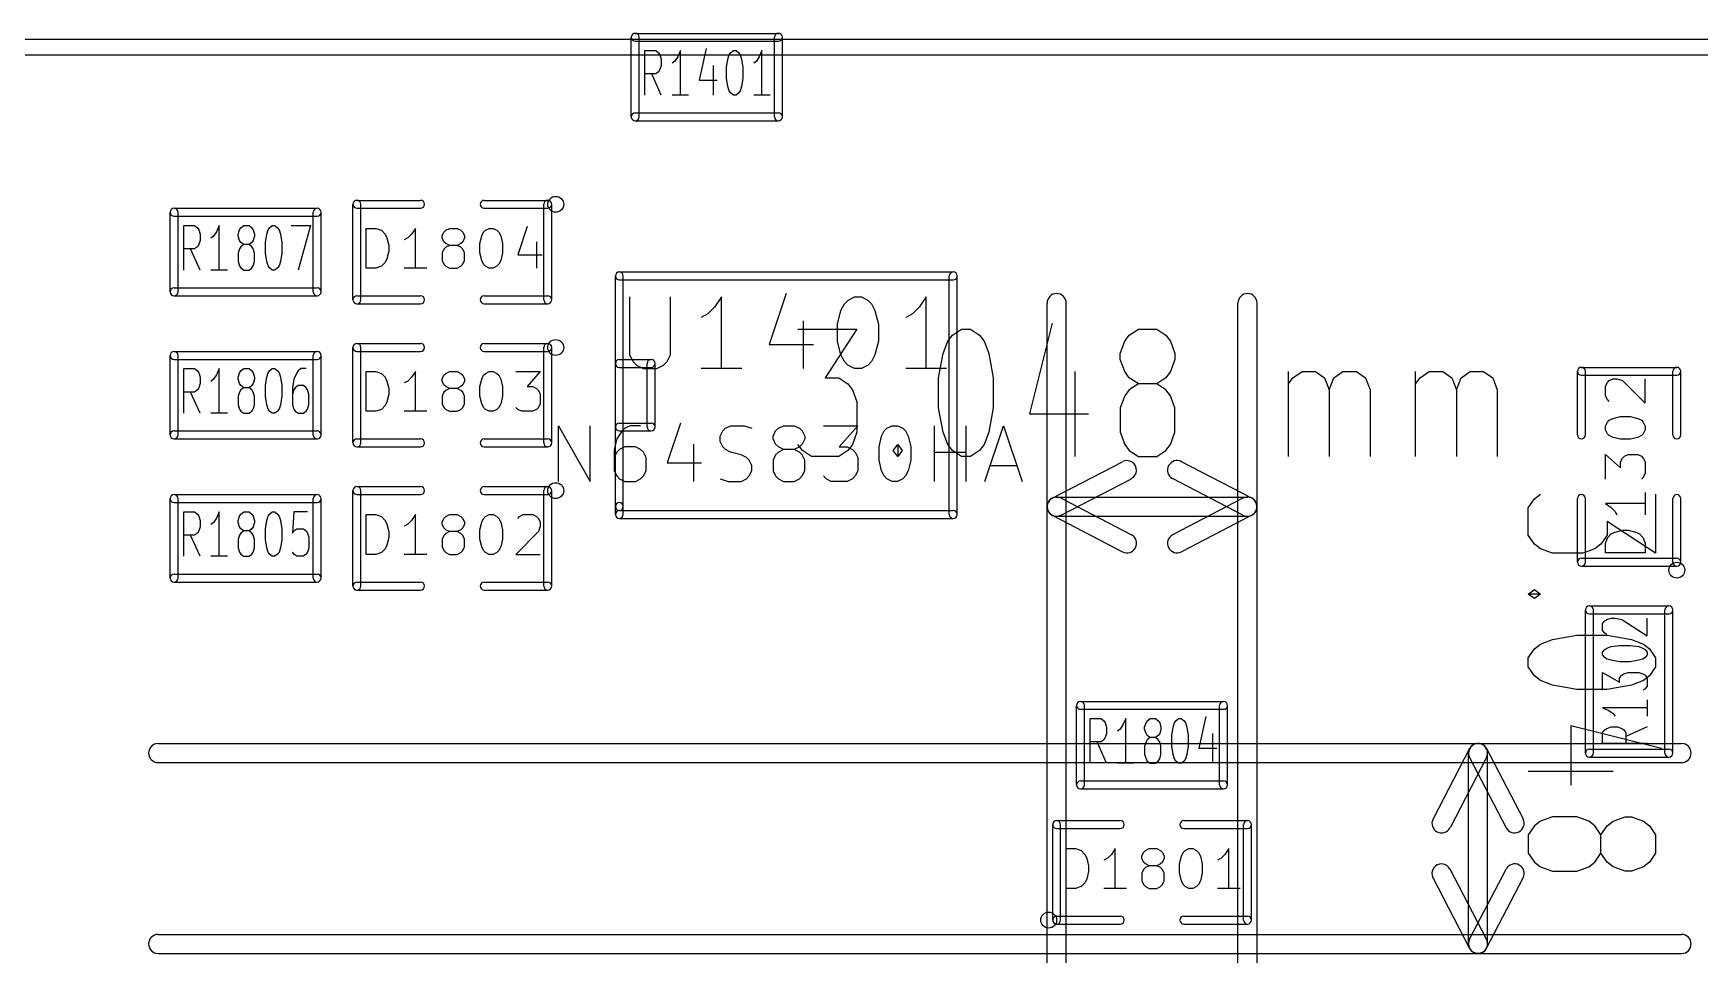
# Model space of a CAD drawing. Extents: x -29274 to 69862, y 23709 to 162744.
# Drawn here: x 41865 to 52344, y 43952 to 49745 of the extents above; entities that cross this region are included whole.
import ezdxf

# ---------------------------------------------------------------- set-up
doc = ezdxf.new("R2010")
doc.units = 0
doc.layers.add('BLACK', color=1, linetype='CONTINUOUS')

msp = doc.modelspace()

# ---------------------------------------------------------------- linework, layer by layer
at = {"layer": 'BLACK'}
for p, q in [((26815, 49709), (59885, 49709)), ((45625, 49220), (45625, 49720)), ((45650, 49745), (46550, 49745)), ((45650, 49695), (46550, 49695)), ((45675, 49220), (45675, 49720)), ((46525, 49220), (46525, 49720)), ((46575, 49220), (46575, 49720)), ((26815, 49609), (59885, 49609)), ((45711, 49357), (45711, 49637)), ((45711, 49637), (45779, 49637)), ((45779, 49637), (45797, 49623)), ((45797, 49623), (45805, 49610)), ((45805, 49610), (45814, 49583)), ((45814, 49583), (45814, 49543)), ((45899, 49570), (45882, 49557)), ((45917, 49597), (45899, 49570)), ((45934, 49637), (45917, 49597)), ((45934, 49357), (45934, 49637)), ((46096, 49650), (46053, 49450)), ((46224, 49530), (46233, 49583)), ((46233, 49583), (46241, 49610)), ((46241, 49610), (46250, 49623)), ((46250, 49623), (46267, 49637)), ((46267, 49637), (46284, 49637)), ((46284, 49637), (46301, 49623)), ((46301, 49623), (46310, 49610)), ((46310, 49610), (46319, 49583)), ((46319, 49583), (46327, 49530)), ((46412, 49570), (46395, 49557)), ((46430, 49597), (46412, 49570)), ((46447, 49637), (46430, 49597)), ((46447, 49357), (46447, 49637)), ((45779, 49490), (45711, 49490)), ((45814, 49357), (45754, 49490)), ((45797, 49503), (45779, 49490)), ((45805, 49517), (45797, 49503)), ((45814, 49543), (45805, 49517)), ((46139, 49543), (46139, 49357)), ((46224, 49463), (46224, 49530)), ((46233, 49410), (46224, 49463)), ((46327, 49463), (46319, 49410)), ((46327, 49530), (46327, 49463)), ((45985, 49357), (45882, 49357)), ((46053, 49450), (46165, 49450)), ((46241, 49383), (46233, 49410)), ((46250, 49370), (46241, 49383)), ((46267, 49357), (46250, 49370)), ((46284, 49357), (46267, 49357)), ((46301, 49370), (46284, 49357)), ((46310, 49383), (46301, 49370)), ((46319, 49410), (46310, 49383)), ((46498, 49357), (46395, 49357)), ((45650, 49245), (46550, 49245)), ((45650, 49195), (46550, 49195)), ((42750, 48645), (43650, 48645)), ((43875, 48070), (43875, 48670)), ((43900, 48695), (44300, 48695)), ((43900, 48645), (44300, 48645)), ((43925, 48070), (43925, 48670)), ((44700, 48695), (45100, 48695)), ((44700, 48645), (45100, 48645)), ((45075, 48070), (45075, 48670)), ((45125, 48070), (45125, 48670)), ((42725, 48120), (42725, 48620)), ((42750, 48595), (43650, 48595)), ((42775, 48120), (42775, 48620)), ((42811, 48257), (42811, 48537)), ((42811, 48537), (42879, 48537)), ((42879, 48537), (42897, 48523)), ((42897, 48523), (42905, 48510)), ((43034, 48537), (43017, 48497)), ((43034, 48257), (43034, 48537)), ((43162, 48510), (43170, 48523)), ((43170, 48523), (43188, 48537)), ((43188, 48537), (43222, 48537)), ((43222, 48537), (43239, 48523)), ((43239, 48523), (43248, 48510)), ((43341, 48510), (43350, 48523)), ((43350, 48523), (43367, 48537)), ((43367, 48537), (43384, 48537)), ((43384, 48537), (43401, 48523)), ((43401, 48523), (43410, 48510)), ((43487, 48537), (43607, 48537)), ((43607, 48537), (43530, 48257)), ((43625, 48120), (43625, 48620)), ((43675, 48120), (43675, 48620)), ((43959, 48269), (43959, 48519)), ((43959, 48519), (44018, 48519)), ((44018, 48519), (44054, 48507)), ((44268, 48519), (44244, 48483)), ((44268, 48269), (44268, 48519)), ((44458, 48507), (44482, 48519)), ((44482, 48519), (44530, 48519)), ((44530, 48519), (44554, 48507)), ((44708, 48507), (44732, 48519)), ((44732, 48519), (44756, 48519)), ((44756, 48519), (44780, 48507)), ((44970, 48531), (44911, 48352)), ((42905, 48417), (42897, 48403)), ((42905, 48510), (42914, 48483)), ((42914, 48443), (42905, 48417)), ((42914, 48483), (42914, 48443)), ((42999, 48470), (42982, 48457)), ((43017, 48497), (42999, 48470)), ((43153, 48483), (43162, 48510)), ((43153, 48470), (43153, 48483)), ((43162, 48443), (43153, 48470)), ((43170, 48430), (43162, 48443)), ((43188, 48417), (43170, 48430)), ((43188, 48417), (43170, 48403)), ((43222, 48417), (43188, 48417)), ((43239, 48430), (43222, 48417)), ((43239, 48403), (43222, 48417)), ((43248, 48443), (43239, 48430)), ((43248, 48510), (43256, 48483)), ((43256, 48470), (43248, 48443)), ((43256, 48483), (43256, 48470)), ((43324, 48430), (43333, 48483)), ((43324, 48363), (43324, 48430)), ((43333, 48483), (43341, 48510)), ((43410, 48510), (43419, 48483)), ((43419, 48483), (43427, 48430)), ((43427, 48430), (43427, 48363)), ((44054, 48507), (44078, 48483)), ((44078, 48483), (44089, 48459)), ((44089, 48459), (44101, 48412)), ((44101, 48412), (44101, 48376)), ((44220, 48459), (44197, 48447)), ((44244, 48483), (44220, 48459)), ((44435, 48471), (44447, 48495)), ((44435, 48459), (44435, 48471)), ((44447, 48435), (44435, 48459)), ((44447, 48495), (44458, 48507)), ((44458, 48424), (44447, 48435)), ((44482, 48412), (44458, 48424)), ((44482, 48412), (44458, 48400)), ((44530, 48412), (44482, 48412)), ((44554, 48424), (44530, 48412)), ((44554, 48400), (44530, 48412)), ((44554, 48507), (44566, 48495)), ((44566, 48435), (44554, 48424)), ((44566, 48495), (44577, 48471)), ((44577, 48459), (44566, 48435)), ((44577, 48471), (44577, 48459)), ((44673, 48424), (44685, 48471)), ((44673, 48364), (44673, 48424)), ((44685, 48471), (44696, 48495)), ((44696, 48495), (44708, 48507)), ((44780, 48507), (44792, 48495)), ((44792, 48495), (44804, 48471)), ((44804, 48471), (44815, 48424)), ((44815, 48424), (44815, 48364)), ((45030, 48435), (45030, 48269)), ((42879, 48390), (42811, 48390)), ((42914, 48257), (42854, 48390)), ((42897, 48403), (42879, 48390)), ((43162, 48390), (43153, 48363)), ((43153, 48363), (43153, 48310)), ((43153, 48310), (43162, 48283)), ((43170, 48403), (43162, 48390)), ((43248, 48390), (43239, 48403)), ((43256, 48363), (43248, 48390)), ((43248, 48283), (43256, 48310)), ((43256, 48310), (43256, 48363)), ((43333, 48310), (43324, 48363)), ((43341, 48283), (43333, 48310)), ((43419, 48310), (43410, 48283)), ((43427, 48363), (43419, 48310)), ((44089, 48328), (44078, 48305)), ((44101, 48376), (44089, 48328)), ((44447, 48388), (44435, 48364)), ((44435, 48364), (44435, 48316)), ((44435, 48316), (44447, 48293)), ((44458, 48400), (44447, 48388)), ((44566, 48388), (44554, 48400)), ((44577, 48364), (44566, 48388)), ((44566, 48293), (44577, 48316)), ((44577, 48316), (44577, 48364)), ((44685, 48316), (44673, 48364)), ((44696, 48293), (44685, 48316)), ((44804, 48316), (44792, 48293)), ((44815, 48364), (44804, 48316)), ((44911, 48352), (45065, 48352)), ((43085, 48257), (42982, 48257)), ((43162, 48283), (43170, 48270)), ((43170, 48270), (43188, 48257)), ((43188, 48257), (43222, 48257)), ((43222, 48257), (43239, 48270)), ((43239, 48270), (43248, 48283)), ((43350, 48270), (43341, 48283)), ((43367, 48257), (43350, 48270)), ((43384, 48257), (43367, 48257)), ((43401, 48270), (43384, 48257)), ((43410, 48283), (43401, 48270)), ((44018, 48269), (43959, 48269)), ((44054, 48281), (44018, 48269)), ((44078, 48305), (44054, 48281)), ((44339, 48269), (44197, 48269)), ((44447, 48293), (44458, 48281)), ((44458, 48281), (44482, 48269)), ((44482, 48269), (44530, 48269)), ((44530, 48269), (44554, 48281)), ((44554, 48281), (44566, 48293)), ((44708, 48281), (44696, 48293)), ((44732, 48269), (44708, 48281)), ((44756, 48269), (44732, 48269)), ((44780, 48281), (44756, 48269)), ((44792, 48293), (44780, 48281)), ((45525, 46770), (45525, 48220)), ((45550, 48245), (47650, 48245)), ((45575, 46770), (45575, 48220)), ((47625, 46720), (47625, 48220)), ((47675, 46720), (47675, 48220)), ((42750, 48145), (43650, 48145)), ((45550, 48195), (47650, 48195)), ((46600, 48109), (46493, 47788)), ((42750, 48095), (43650, 48095)), ((43900, 48095), (44300, 48095)), ((43900, 48045), (44300, 48045)), ((44700, 48095), (45100, 48095)), ((44700, 48045), (45100, 48045)), ((45614, 48088), (45614, 47724)), ((45871, 47724), (45871, 48088)), ((46149, 48024), (46107, 47981)), ((46192, 48088), (46149, 48024)), ((46192, 47638), (46192, 48088)), ((46922, 47916), (46943, 48002)), ((46943, 48002), (46965, 48045)), ((46965, 48045), (46986, 48066)), ((46986, 48066), (47029, 48088)), ((47029, 48088), (47072, 48088)), ((47072, 48088), (47115, 48066)), ((47115, 48066), (47136, 48045)), ((47136, 48045), (47157, 48002)), ((47157, 48002), (47179, 47916)), ((47436, 48024), (47394, 47981)), ((47479, 48088), (47436, 48024)), ((47479, 47638), (47479, 48088)), ((48240, 38421), (48240, 48049)), ((48360, 38421), (48360, 48049)), ((49440, 38421), (49440, 48049)), ((49560, 38421), (49560, 48049)), ((46107, 47981), (46064, 47959)), ((46707, 47938), (46707, 47638)), ((46922, 47809), (46922, 47916)), ((47179, 47916), (47179, 47809)), ((47394, 47981), (47351, 47959)), ((48272, 47923), (48129, 47352)), ((43900, 47795), (44300, 47795)), ((44700, 47795), (45100, 47795)), ((46493, 47788), (46771, 47788)), ((46673, 47885), (47044, 47885)), ((47044, 47885), (46844, 47580)), ((46943, 47724), (46922, 47809)), ((47179, 47809), (47157, 47724)), ((47587, 47733), (47615, 47809)), ((47615, 47809), (47644, 47847)), ((47644, 47847), (47701, 47885)), ((47701, 47885), (47758, 47885)), ((47758, 47885), (47815, 47847)), ((47815, 47847), (47844, 47809)), ((47844, 47809), (47873, 47733)), ((48700, 47733), (48729, 47809)), ((48729, 47809), (48757, 47847)), ((48757, 47847), (48815, 47885)), ((48815, 47885), (48929, 47885)), ((48929, 47885), (48986, 47847)), ((48986, 47847), (49015, 47809)), ((49015, 47809), (49043, 47733)), ((42725, 47220), (42725, 47720)), ((42750, 47745), (43650, 47745)), ((42750, 47695), (43650, 47695)), ((42775, 47220), (42775, 47720)), ((43625, 47220), (43625, 47720)), ((43675, 47220), (43675, 47720)), ((43875, 47170), (43875, 47770)), ((43900, 47745), (44300, 47745)), ((43925, 47170), (43925, 47770)), ((44700, 47745), (45100, 47745)), ((45075, 47170), (45075, 47770)), ((45125, 47170), (45125, 47770)), ((45550, 47695), (45750, 47695)), ((45614, 47724), (45636, 47681)), ((45636, 47681), (45657, 47659)), ((45828, 47659), (45850, 47681)), ((45850, 47681), (45871, 47724)), ((46965, 47681), (46943, 47724)), ((46986, 47659), (46965, 47681)), ((47136, 47681), (47115, 47659)), ((47157, 47724), (47136, 47681)), ((47558, 47580), (47587, 47733)), ((47873, 47733), (47901, 47580)), ((48700, 47695), (48700, 47733)), ((48729, 47619), (48700, 47695)), ((49043, 47695), (49015, 47619)), ((49043, 47733), (49043, 47695)), ((42811, 47357), (42811, 47637)), ((42811, 47637), (42879, 47637)), ((42879, 47637), (42897, 47623)), ((42897, 47623), (42905, 47610)), ((42905, 47610), (42914, 47583)), ((42914, 47583), (42914, 47543)), ((43017, 47597), (42999, 47570)), ((43034, 47637), (43017, 47597)), ((43034, 47357), (43034, 47637)), ((43153, 47583), (43162, 47610)), ((43153, 47570), (43153, 47583)), ((43162, 47610), (43170, 47623)), ((43170, 47623), (43188, 47637)), ((43188, 47637), (43222, 47637)), ((43222, 47637), (43239, 47623)), ((43239, 47623), (43248, 47610)), ((43248, 47610), (43256, 47583)), ((43256, 47583), (43256, 47570)), ((43324, 47530), (43333, 47583)), ((43333, 47583), (43341, 47610)), ((43341, 47610), (43350, 47623)), ((43350, 47623), (43367, 47637)), ((43367, 47637), (43384, 47637)), ((43384, 47637), (43401, 47623)), ((43401, 47623), (43410, 47610)), ((43410, 47610), (43419, 47583)), ((43419, 47583), (43427, 47530)), ((43521, 47610), (43504, 47570)), ((43530, 47623), (43521, 47610)), ((43547, 47637), (43530, 47623)), ((43581, 47637), (43547, 47637)), ((43959, 47369), (43959, 47619)), ((43959, 47619), (44018, 47619)), ((44018, 47619), (44054, 47607)), ((44054, 47607), (44078, 47583)), ((44078, 47583), (44089, 47559)), ((44244, 47583), (44220, 47559)), ((44268, 47619), (44244, 47583)), ((44268, 47369), (44268, 47619)), ((44435, 47571), (44447, 47595)), ((44447, 47595), (44458, 47607)), ((44458, 47607), (44482, 47619)), ((44482, 47619), (44530, 47619)), ((44530, 47619), (44554, 47607)), ((44554, 47607), (44566, 47595)), ((44566, 47595), (44577, 47571)), ((44685, 47571), (44696, 47595)), ((44696, 47595), (44708, 47607)), ((44708, 47607), (44732, 47619)), ((44732, 47619), (44756, 47619)), ((44756, 47619), (44780, 47607)), ((44780, 47607), (44792, 47595)), ((44792, 47595), (44804, 47571)), ((44899, 47619), (45053, 47619)), ((45053, 47619), (44970, 47524)), ((45550, 47645), (45750, 47645)), ((45657, 47659), (45700, 47638)), ((45700, 47638), (45786, 47638)), ((45725, 47270), (45725, 47670)), ((45775, 47270), (45775, 47670)), ((45786, 47638), (45828, 47659)), ((46321, 47638), (46064, 47638)), ((46844, 47580), (46930, 47580)), ((46930, 47580), (46987, 47542)), ((47029, 47638), (46986, 47659)), ((47072, 47638), (47029, 47638)), ((47115, 47659), (47072, 47638)), ((47608, 47638), (47351, 47638)), ((47558, 47390), (47558, 47580)), ((47901, 47580), (47901, 47390)), ((48415, 47619), (48415, 47085)), ((48757, 47580), (48729, 47619)), ((48815, 47542), (48757, 47580)), ((48986, 47580), (48929, 47542)), ((49015, 47619), (48986, 47580)), ((49757, 47085), (49757, 47619)), ((49757, 47542), (49785, 47580)), ((49785, 47580), (49843, 47619)), ((49843, 47619), (49928, 47619)), ((49928, 47619), (49985, 47580)), ((49985, 47580), (50014, 47504)), ((50014, 47504), (50043, 47580)), ((50043, 47580), (50100, 47619)), ((50100, 47619), (50185, 47619)), ((50185, 47619), (50243, 47580)), ((50243, 47580), (50271, 47504)), ((50557, 47085), (50557, 47619)), ((50557, 47542), (50585, 47580)), ((50585, 47580), (50643, 47619)), ((50643, 47619), (50728, 47619)), ((50728, 47619), (50785, 47580)), ((50785, 47580), (50814, 47504)), ((50814, 47504), (50843, 47580)), ((50843, 47580), (50900, 47619)), ((50900, 47619), (50985, 47619)), ((50985, 47619), (51043, 47580)), ((51043, 47580), (51071, 47504)), ((51575, 47220), (51575, 47620)), ((51600, 47645), (52200, 47645)), ((51600, 47595), (52200, 47595)), ((51625, 47220), (51625, 47620)), ((51775, 47562), (51799, 47573)), ((51799, 47573), (51823, 47573)), ((51823, 47573), (51858, 47562)), ((52001, 47419), (52001, 47573)), ((52175, 47220), (52175, 47620)), ((52225, 47220), (52225, 47620)), ((42879, 47490), (42811, 47490)), ((42914, 47357), (42854, 47490)), ((42897, 47503), (42879, 47490)), ((42905, 47517), (42897, 47503)), ((42914, 47543), (42905, 47517)), ((42999, 47570), (42982, 47557)), ((43162, 47543), (43153, 47570)), ((43162, 47490), (43153, 47463)), ((43170, 47530), (43162, 47543)), ((43170, 47503), (43162, 47490)), ((43188, 47517), (43170, 47530)), ((43188, 47517), (43170, 47503)), ((43222, 47517), (43188, 47517)), ((43239, 47530), (43222, 47517)), ((43239, 47503), (43222, 47517)), ((43248, 47543), (43239, 47530)), ((43248, 47490), (43239, 47503)), ((43256, 47570), (43248, 47543)), ((43256, 47463), (43248, 47490)), ((43324, 47463), (43324, 47530)), ((43427, 47530), (43427, 47463)), ((43504, 47570), (43495, 47517)), ((43495, 47517), (43495, 47410)), ((43504, 47503), (43495, 47477)), ((43512, 47517), (43504, 47503)), ((43530, 47530), (43512, 47517)), ((43564, 47530), (43530, 47530)), ((43581, 47517), (43564, 47530)), ((43590, 47503), (43581, 47517)), ((43598, 47477), (43590, 47503)), ((43598, 47410), (43598, 47477)), ((44089, 47559), (44101, 47512)), ((44101, 47476), (44089, 47428)), ((44101, 47512), (44101, 47476)), ((44220, 47559), (44197, 47547)), ((44435, 47559), (44435, 47571)), ((44447, 47535), (44435, 47559)), ((44447, 47488), (44435, 47464)), ((44458, 47524), (44447, 47535)), ((44458, 47500), (44447, 47488)), ((44482, 47512), (44458, 47524)), ((44482, 47512), (44458, 47500)), ((44530, 47512), (44482, 47512)), ((44554, 47524), (44530, 47512)), ((44554, 47500), (44530, 47512)), ((44566, 47535), (44554, 47524)), ((44566, 47488), (44554, 47500)), ((44577, 47559), (44566, 47535)), ((44577, 47464), (44566, 47488)), ((44577, 47571), (44577, 47559)), ((44673, 47524), (44685, 47571)), ((44673, 47464), (44673, 47524)), ((44804, 47571), (44815, 47524)), ((44815, 47524), (44815, 47464)), ((44970, 47524), (45006, 47524)), ((45006, 47524), (45030, 47512)), ((45030, 47512), (45042, 47500)), ((45042, 47500), (45053, 47476)), ((45053, 47476), (45053, 47416)), ((46987, 47542), (47016, 47504)), ((47016, 47504), (47044, 47428)), ((48757, 47504), (48729, 47466)), ((48815, 47542), (48757, 47504)), ((48929, 47542), (48815, 47542)), ((48986, 47504), (48929, 47542)), ((49015, 47466), (48986, 47504)), ((50014, 47504), (50014, 47085)), ((50271, 47504), (50271, 47085)), ((50814, 47504), (50814, 47085)), ((51071, 47504), (51071, 47085)), ((51751, 47526), (51763, 47550)), ((51751, 47466), (51751, 47526)), ((51763, 47550), (51775, 47562)), ((51858, 47562), (52001, 47419)), ((43153, 47463), (43153, 47410)), ((43153, 47410), (43162, 47383)), ((43162, 47383), (43170, 47370)), ((43170, 47370), (43188, 47357)), ((43222, 47357), (43239, 47370)), ((43239, 47370), (43248, 47383)), ((43248, 47383), (43256, 47410)), ((43256, 47410), (43256, 47463)), ((43333, 47410), (43324, 47463)), ((43341, 47383), (43333, 47410)), ((43350, 47370), (43341, 47383)), ((43367, 47357), (43350, 47370)), ((43401, 47370), (43384, 47357)), ((43410, 47383), (43401, 47370)), ((43419, 47410), (43410, 47383)), ((43427, 47463), (43419, 47410)), ((43495, 47410), (43504, 47383)), ((43504, 47383), (43512, 47370)), ((43512, 47370), (43530, 47357)), ((43564, 47357), (43581, 47370)), ((43581, 47370), (43590, 47383)), ((43590, 47383), (43598, 47410)), ((44018, 47369), (43959, 47369)), ((44054, 47381), (44018, 47369)), ((44078, 47405), (44054, 47381)), ((44089, 47428), (44078, 47405)), ((44339, 47369), (44197, 47369)), ((44435, 47464), (44435, 47416)), ((44435, 47416), (44447, 47393)), ((44447, 47393), (44458, 47381)), ((44458, 47381), (44482, 47369)), ((44482, 47369), (44530, 47369)), ((44530, 47369), (44554, 47381)), ((44554, 47381), (44566, 47393)), ((44566, 47393), (44577, 47416)), ((44577, 47416), (44577, 47464)), ((44685, 47416), (44673, 47464)), ((44696, 47393), (44685, 47416)), ((44708, 47381), (44696, 47393)), ((44732, 47369), (44708, 47381)), ((44756, 47369), (44732, 47369)), ((44780, 47381), (44756, 47369)), ((44792, 47393), (44780, 47381)), ((44804, 47416), (44792, 47393)), ((44815, 47464), (44804, 47416)), ((44911, 47381), (44899, 47393)), ((44934, 47369), (44911, 47381)), ((45006, 47369), (44934, 47369)), ((45030, 47381), (45006, 47369)), ((45042, 47393), (45030, 47381)), ((45053, 47416), (45042, 47393)), ((47044, 47428), (47044, 47238)), ((47587, 47238), (47558, 47390)), ((47901, 47390), (47873, 47238)), ((48729, 47466), (48700, 47390)), ((48700, 47390), (48700, 47238)), ((49043, 47390), (49015, 47466)), ((49043, 47238), (49043, 47390)), ((51763, 47443), (51751, 47466)), ((51775, 47431), (51763, 47443)), ((43085, 47357), (42982, 47357)), ((43188, 47357), (43222, 47357)), ((43384, 47357), (43367, 47357)), ((43530, 47357), (43564, 47357)), ((45167, 46928), (45167, 47278)), ((45167, 47278), (45367, 46928)), ((45367, 46928), (45367, 47278)), ((45550, 47295), (45750, 47295)), ((45584, 47262), (45568, 47245)), ((45618, 47278), (45584, 47262)), ((45684, 47278), (45618, 47278)), ((45934, 47295), (45851, 47045)), ((46200, 47245), (46217, 47262)), ((46217, 47262), (46250, 47278)), ((46250, 47278), (46334, 47278)), ((46334, 47278), (46384, 47262)), ((46533, 47245), (46550, 47262)), ((46550, 47262), (46583, 47278)), ((46583, 47278), (46650, 47278)), ((46650, 47278), (46683, 47262)), ((46683, 47262), (46700, 47245)), ((46833, 47278), (47050, 47278)), ((47050, 47278), (46933, 47145)), ((47216, 47245), (47233, 47262)), ((47233, 47262), (47266, 47278)), ((47266, 47278), (47299, 47278)), ((47299, 47278), (47333, 47262)), ((47333, 47262), (47349, 47245)), ((47532, 46928), (47532, 47278)), ((47732, 46928), (47732, 47278)), ((47849, 46928), (47966, 47278)), ((47966, 47278), (48083, 46928)), ((48129, 47352), (48501, 47352)), ((51751, 47276), (51763, 47300)), ((51751, 47252), (51751, 47276)), ((51763, 47300), (51775, 47312)), ((51775, 47312), (51799, 47324)), ((51799, 47324), (51846, 47335)), ((51846, 47335), (51906, 47335)), ((51906, 47335), (51954, 47324)), ((51954, 47324), (51977, 47312)), ((51977, 47312), (51989, 47300)), ((51989, 47300), (52001, 47276)), ((52001, 47276), (52001, 47252)), ((42750, 47245), (43650, 47245)), ((42750, 47195), (43650, 47195)), ((43900, 47195), (44300, 47195)), ((44700, 47195), (45100, 47195)), ((45534, 47195), (45518, 47128)), ((45568, 47245), (45534, 47195)), ((45550, 47245), (45750, 47245)), ((46017, 47162), (46017, 46928)), ((46184, 47212), (46200, 47245)), ((46184, 47178), (46184, 47212)), ((46200, 47145), (46184, 47178)), ((46517, 47212), (46533, 47245)), ((46517, 47195), (46517, 47212)), ((46533, 47162), (46517, 47195)), ((46550, 47145), (46533, 47162)), ((46701, 47123), (46673, 47161)), ((46700, 47162), (46683, 47145)), ((46700, 47245), (46717, 47212)), ((46717, 47195), (46700, 47162)), ((46717, 47212), (46717, 47195)), ((47016, 47161), (46987, 47123)), ((47044, 47238), (47016, 47161)), ((47183, 47145), (47199, 47212)), ((47199, 47212), (47216, 47245)), ((47272, 47123), (47301, 47161)), ((47301, 47161), (47329, 47123)), ((47301, 47161), (47301, 47085)), ((47349, 47245), (47366, 47212)), ((47366, 47212), (47383, 47145)), ((47615, 47161), (47587, 47238)), ((47644, 47123), (47615, 47161)), ((47844, 47161), (47815, 47123)), ((47873, 47238), (47844, 47161)), ((48700, 47238), (48729, 47161)), ((48729, 47161), (48757, 47123)), ((48986, 47123), (49015, 47161)), ((49015, 47161), (49043, 47238)), ((51763, 47228), (51751, 47252)), ((51775, 47216), (51763, 47228)), ((51799, 47205), (51775, 47216)), ((51846, 47193), (51799, 47205)), ((51906, 47193), (51846, 47193)), ((51954, 47205), (51906, 47193)), ((51977, 47216), (51954, 47205)), ((51989, 47228), (51977, 47216)), ((52001, 47252), (51989, 47228)), ((43900, 47145), (44300, 47145)), ((44700, 47145), (45100, 47145)), ((45518, 47128), (45518, 46995)), ((45534, 47112), (45518, 47078)), ((45551, 47128), (45534, 47112)), ((45584, 47145), (45551, 47128)), ((45651, 47145), (45584, 47145)), ((45684, 47128), (45651, 47145)), ((45701, 47112), (45684, 47128)), ((45718, 47078), (45701, 47112)), ((45718, 46995), (45718, 47078)), ((46217, 47128), (46200, 47145)), ((46250, 47112), (46217, 47128)), ((46317, 47095), (46250, 47112)), ((46350, 47078), (46317, 47095)), ((46367, 47062), (46350, 47078)), ((46384, 47028), (46367, 47062)), ((46533, 47095), (46517, 47062)), ((46517, 47062), (46517, 46995)), ((46550, 47112), (46533, 47095)), ((46583, 47128), (46550, 47145)), ((46583, 47128), (46550, 47112)), ((46650, 47128), (46583, 47128)), ((46683, 47145), (46650, 47128)), ((46683, 47112), (46650, 47128)), ((46700, 47095), (46683, 47112)), ((46717, 47062), (46700, 47095)), ((46758, 47085), (46701, 47123)), ((46717, 46995), (46717, 47062)), ((46930, 47085), (46758, 47085)), ((46987, 47123), (46930, 47085)), ((46933, 47145), (46983, 47145)), ((46983, 47145), (47016, 47128)), ((47016, 47128), (47033, 47112)), ((47033, 47112), (47050, 47078)), ((47050, 47078), (47050, 46995)), ((47183, 47062), (47183, 47145)), ((47199, 46995), (47183, 47062)), ((47301, 47085), (47272, 47123)), ((47329, 47123), (47301, 47085)), ((47383, 47062), (47366, 46995)), ((47383, 47145), (47383, 47062)), ((47532, 47112), (47732, 47112)), ((47701, 47085), (47644, 47123)), ((47758, 47085), (47701, 47085)), ((47815, 47123), (47758, 47085)), ((48272, 46823), (48714, 47052)), ((48757, 47123), (48815, 47085)), ((48815, 47085), (48929, 47085)), ((48929, 47085), (48986, 47123)), ((49527, 46822), (49085, 47052)), ((51751, 46943), (51751, 47097)), ((51751, 47097), (51846, 47014)), ((51846, 47050), (51858, 47074)), ((51846, 47014), (51846, 47050)), ((51858, 47074), (51870, 47086)), ((51870, 47086), (51894, 47097)), ((51894, 47097), (51954, 47097)), ((51954, 47097), (51977, 47086)), ((51977, 47086), (51989, 47074)), ((51989, 47074), (52001, 47050)), ((52001, 47050), (52001, 46978)), ((45518, 46995), (45534, 46962)), ((45534, 46962), (45551, 46945)), ((45551, 46945), (45584, 46928)), ((45651, 46928), (45684, 46945)), ((45684, 46945), (45701, 46962)), ((45701, 46962), (45718, 46995)), ((45851, 47045), (46067, 47045)), ((46184, 46945), (46234, 46928)), ((46317, 46928), (46350, 46945)), ((46350, 46945), (46367, 46962)), ((46367, 46962), (46384, 46995)), ((46384, 46995), (46384, 47028)), ((46517, 46995), (46533, 46962)), ((46533, 46962), (46550, 46945)), ((46550, 46945), (46583, 46928)), ((46650, 46928), (46683, 46945)), ((46683, 46945), (46700, 46962)), ((46700, 46962), (46717, 46995)), ((46850, 46945), (46833, 46962)), ((46883, 46928), (46850, 46945)), ((47016, 46945), (46983, 46928)), ((47033, 46962), (47016, 46945)), ((47050, 46995), (47033, 46962)), ((47216, 46962), (47199, 46995)), ((47233, 46945), (47216, 46962)), ((47266, 46928), (47233, 46945)), ((47333, 46945), (47299, 46928)), ((47349, 46962), (47333, 46945)), ((47366, 46995), (47349, 46962)), ((47883, 47028), (48049, 47028)), ((48328, 46716), (48770, 46945)), ((49471, 46716), (49029, 46946)), ((51989, 46955), (51977, 46943)), ((52001, 46978), (51989, 46955)), ((42750, 46845), (43650, 46845)), ((43875, 46270), (43875, 46870)), ((43900, 46895), (44300, 46895)), ((43900, 46845), (44300, 46845)), ((43925, 46270), (43925, 46870)), ((44700, 46895), (45100, 46895)), ((44700, 46845), (45100, 46845)), ((45075, 46270), (45075, 46870)), ((45125, 46270), (45125, 46870)), ((45584, 46928), (45651, 46928)), ((46234, 46928), (46317, 46928)), ((46583, 46928), (46650, 46928)), ((46983, 46928), (46883, 46928)), ((47299, 46928), (47266, 46928)), ((51304, 46819), (51342, 46847)), ((52001, 46859), (52001, 46717)), ((52066, 46847), (52066, 46476)), ((42725, 46320), (42725, 46820)), ((42750, 46795), (43650, 46795)), ((42775, 46320), (42775, 46820)), ((42811, 46457), (42811, 46737)), ((42811, 46737), (42879, 46737)), ((42879, 46737), (42897, 46723)), ((43034, 46737), (43017, 46697)), ((43034, 46457), (43034, 46737)), ((43170, 46723), (43188, 46737)), ((43188, 46737), (43222, 46737)), ((43222, 46737), (43239, 46723)), ((43350, 46723), (43367, 46737)), ((43367, 46737), (43384, 46737)), ((43384, 46737), (43401, 46723)), ((43504, 46737), (43495, 46603)), ((43590, 46737), (43504, 46737)), ((43625, 46320), (43625, 46820)), ((43675, 46320), (43675, 46820)), ((45525, 46720), (45525, 46770)), ((45550, 46745), (47650, 46745)), ((45575, 46720), (45575, 46770)), ((48300, 46829), (49500, 46829)), ((48328, 46822), (48770, 46593)), ((49471, 46822), (49029, 46592)), ((51266, 46762), (51304, 46819)), ((51266, 46590), (51266, 46762)), ((51575, 46420), (51575, 46820)), ((51625, 46420), (51625, 46820)), ((52001, 46788), (51751, 46788)), ((51751, 46788), (51787, 46764)), ((51787, 46764), (51811, 46740)), ((51811, 46740), (51823, 46717)), ((52175, 46420), (52175, 46820)), ((52225, 46420), (52225, 46820)), ((42897, 46723), (42905, 46710)), ((42905, 46710), (42914, 46683)), ((42914, 46643), (42905, 46617)), ((42914, 46683), (42914, 46643)), ((42999, 46670), (42982, 46657)), ((43017, 46697), (42999, 46670)), ((43153, 46683), (43162, 46710)), ((43153, 46670), (43153, 46683)), ((43162, 46643), (43153, 46670)), ((43162, 46710), (43170, 46723)), ((43170, 46630), (43162, 46643)), ((43188, 46617), (43170, 46630)), ((43239, 46630), (43222, 46617)), ((43239, 46723), (43248, 46710)), ((43248, 46643), (43239, 46630)), ((43248, 46710), (43256, 46683)), ((43256, 46670), (43248, 46643)), ((43256, 46683), (43256, 46670)), ((43324, 46630), (43333, 46683)), ((43324, 46563), (43324, 46630)), ((43333, 46683), (43341, 46710)), ((43341, 46710), (43350, 46723)), ((43401, 46723), (43410, 46710)), ((43410, 46710), (43419, 46683)), ((43419, 46683), (43427, 46630)), ((43427, 46630), (43427, 46563)), ((43504, 46617), (43521, 46630)), ((43521, 46630), (43564, 46630)), ((43564, 46630), (43581, 46617)), ((43959, 46469), (43959, 46719)), ((43959, 46719), (44018, 46719)), ((44018, 46719), (44054, 46707)), ((44054, 46707), (44078, 46683)), ((44078, 46683), (44089, 46659)), ((44089, 46659), (44101, 46612)), ((44220, 46659), (44197, 46647)), ((44244, 46683), (44220, 46659)), ((44268, 46719), (44244, 46683)), ((44268, 46469), (44268, 46719)), ((44435, 46671), (44447, 46695)), ((44435, 46659), (44435, 46671)), ((44447, 46635), (44435, 46659)), ((44447, 46695), (44458, 46707)), ((44458, 46624), (44447, 46635)), ((44458, 46707), (44482, 46719)), ((44482, 46719), (44530, 46719)), ((44530, 46719), (44554, 46707)), ((44554, 46707), (44566, 46695)), ((44566, 46635), (44554, 46624)), ((44566, 46695), (44577, 46671)), ((44577, 46659), (44566, 46635)), ((44577, 46671), (44577, 46659)), ((44673, 46624), (44685, 46671)), ((44685, 46671), (44696, 46695)), ((44696, 46695), (44708, 46707)), ((44708, 46707), (44732, 46719)), ((44732, 46719), (44756, 46719)), ((44756, 46719), (44780, 46707)), ((44780, 46707), (44792, 46695)), ((44792, 46695), (44804, 46671)), ((44804, 46671), (44815, 46624)), ((44911, 46695), (44923, 46707)), ((44923, 46707), (44946, 46719)), ((44946, 46719), (45006, 46719)), ((45006, 46719), (45030, 46707)), ((45030, 46707), (45042, 46695)), ((45042, 46695), (45053, 46671)), ((45053, 46647), (45042, 46612)), ((45053, 46671), (45053, 46647)), ((45550, 46695), (47650, 46695)), ((48272, 46715), (48714, 46486)), ((48300, 46709), (49500, 46709)), ((49527, 46716), (49085, 46486)), ((52066, 46476), (51761, 46676)), ((51761, 46676), (51761, 46590)), ((42879, 46590), (42811, 46590)), ((42914, 46457), (42854, 46590)), ((42897, 46603), (42879, 46590)), ((42905, 46617), (42897, 46603)), ((43162, 46590), (43153, 46563)), ((43153, 46563), (43153, 46510)), ((43170, 46603), (43162, 46590)), ((43188, 46617), (43170, 46603)), ((43222, 46617), (43188, 46617)), ((43239, 46603), (43222, 46617)), ((43248, 46590), (43239, 46603)), ((43256, 46563), (43248, 46590)), ((43256, 46510), (43256, 46563)), ((43333, 46510), (43324, 46563)), ((43427, 46563), (43419, 46510)), ((43495, 46603), (43504, 46617)), ((43581, 46617), (43590, 46603)), ((43590, 46603), (43598, 46577)), ((43598, 46577), (43598, 46510)), ((44089, 46528), (44078, 46505)), ((44101, 46576), (44089, 46528)), ((44101, 46612), (44101, 46576)), ((44447, 46588), (44435, 46564)), ((44435, 46564), (44435, 46516)), ((44458, 46600), (44447, 46588)), ((44482, 46612), (44458, 46624)), ((44482, 46612), (44458, 46600)), ((44530, 46612), (44482, 46612)), ((44554, 46624), (44530, 46612)), ((44554, 46600), (44530, 46612)), ((44566, 46588), (44554, 46600)), ((44577, 46564), (44566, 46588)), ((44577, 46516), (44577, 46564)), ((44673, 46564), (44673, 46624)), ((44685, 46516), (44673, 46564)), ((44815, 46564), (44804, 46516)), ((44815, 46624), (44815, 46564)), ((45042, 46612), (44899, 46469)), ((51304, 46533), (51266, 46590)), ((51342, 46504), (51304, 46533)), ((51723, 46533), (51685, 46504)), ((51761, 46590), (51723, 46533)), ((51751, 46538), (51763, 46574)), ((51751, 46479), (51751, 46538)), ((51763, 46574), (51787, 46598)), ((51787, 46598), (51811, 46609)), ((51811, 46609), (51858, 46621)), ((51858, 46621), (51894, 46621)), ((51894, 46621), (51942, 46609)), ((51942, 46609), (51965, 46598)), ((51965, 46598), (51989, 46574)), ((51989, 46574), (52001, 46538)), ((52001, 46538), (52001, 46479)), ((43085, 46457), (42982, 46457)), ((43153, 46510), (43162, 46483)), ((43162, 46483), (43170, 46470)), ((43170, 46470), (43188, 46457)), ((43188, 46457), (43222, 46457)), ((43222, 46457), (43239, 46470)), ((43239, 46470), (43248, 46483)), ((43248, 46483), (43256, 46510)), ((43341, 46483), (43333, 46510)), ((43350, 46470), (43341, 46483)), ((43367, 46457), (43350, 46470)), ((43384, 46457), (43367, 46457)), ((43401, 46470), (43384, 46457)), ((43410, 46483), (43401, 46470)), ((43419, 46510), (43410, 46483)), ((43504, 46470), (43495, 46483)), ((43521, 46457), (43504, 46470)), ((43564, 46457), (43521, 46457)), ((43581, 46470), (43564, 46457)), ((43590, 46483), (43581, 46470)), ((43598, 46510), (43590, 46483)), ((44018, 46469), (43959, 46469)), ((44054, 46481), (44018, 46469)), ((44078, 46505), (44054, 46481)), ((44339, 46469), (44197, 46469)), ((44435, 46516), (44447, 46493)), ((44447, 46493), (44458, 46481)), ((44458, 46481), (44482, 46469)), ((44482, 46469), (44530, 46469)), ((44530, 46469), (44554, 46481)), ((44554, 46481), (44566, 46493)), ((44566, 46493), (44577, 46516)), ((44696, 46493), (44685, 46516)), ((44708, 46481), (44696, 46493)), ((44732, 46469), (44708, 46481)), ((44756, 46469), (44732, 46469)), ((44780, 46481), (44756, 46469)), ((44792, 46493), (44780, 46481)), ((44804, 46516), (44792, 46493)), ((44899, 46469), (45053, 46469)), ((51419, 46476), (51342, 46504)), ((51609, 46476), (51419, 46476)), ((51600, 46445), (52200, 46445)), ((51685, 46504), (51609, 46476)), ((52001, 46479), (51751, 46479)), ((42750, 46345), (43650, 46345)), ((51600, 46395), (52200, 46395)), ((42750, 46295), (43650, 46295)), ((43900, 46295), (44300, 46295)), ((43900, 46245), (44300, 46245)), ((44700, 46295), (45100, 46295)), ((44700, 46245), (45100, 46245)), ((51266, 46219), (51304, 46248)), ((51304, 46191), (51266, 46219)), ((51342, 46219), (51266, 46219)), ((51304, 46248), (51342, 46219)), ((51342, 46219), (51304, 46191)), ((51625, 45220), (51625, 46120)), ((51650, 46145), (52150, 46145)), ((51675, 45220), (51675, 46120)), ((52125, 45220), (52125, 46120)), ((52175, 45220), (52175, 46120)), ((51650, 46095), (52150, 46095)), ((51733, 46034), (51747, 46051)), ((51733, 45991), (51733, 46034)), ((51747, 46051), (51760, 46060)), ((51760, 46060), (51787, 46068)), ((51787, 46068), (51813, 46068)), ((51813, 46068), (51853, 46060)), ((51853, 46060), (52013, 45957)), ((52013, 45957), (52013, 46068)), ((51304, 45876), (51342, 45905)), ((51342, 45905), (51419, 45933)), ((51419, 45933), (51571, 45962)), ((51571, 45962), (51761, 45962)), ((51747, 45974), (51733, 45991)), ((51760, 45965), (51747, 45974)), ((51761, 45962), (51914, 45933)), ((51787, 45889), (51840, 45897)), ((51840, 45897), (51907, 45897)), ((51907, 45897), (51960, 45889)), ((51914, 45933), (51990, 45905)), ((51990, 45905), (52028, 45876)), ((51266, 45819), (51304, 45876)), ((51266, 45762), (51266, 45819)), ((51733, 45854), (51747, 45871)), ((51733, 45837), (51733, 45854)), ((51747, 45820), (51733, 45837)), ((51747, 45871), (51760, 45880)), ((51760, 45811), (51747, 45820)), ((51760, 45880), (51787, 45889)), ((51787, 45803), (51760, 45811)), ((51840, 45794), (51787, 45803)), ((51907, 45794), (51840, 45794)), ((51960, 45803), (51907, 45794)), ((51960, 45889), (51987, 45880)), ((51987, 45811), (51960, 45803)), ((51987, 45880), (52000, 45871)), ((52000, 45820), (51987, 45811)), ((52000, 45871), (52013, 45854)), ((52013, 45837), (52000, 45820)), ((52013, 45854), (52013, 45837)), ((52028, 45876), (52066, 45819)), ((52066, 45819), (52066, 45762)), ((51304, 45705), (51266, 45762)), ((51342, 45676), (51304, 45705)), ((51733, 45615), (51733, 45726)), ((51733, 45726), (51840, 45666)), ((51840, 45692), (51853, 45709)), ((51840, 45666), (51840, 45692)), ((51853, 45709), (51867, 45718)), ((51867, 45718), (51893, 45726)), ((51893, 45726), (51960, 45726)), ((51960, 45726), (51987, 45718)), ((51987, 45718), (52000, 45709)), ((52028, 45705), (51990, 45676)), ((52000, 45709), (52013, 45692)), ((52013, 45692), (52013, 45640)), ((52066, 45762), (52028, 45705)), ((51419, 45647), (51342, 45676)), ((51571, 45619), (51419, 45647)), ((51761, 45619), (51571, 45619)), ((51914, 45647), (51761, 45619)), ((51990, 45676), (51914, 45647)), ((52000, 45623), (51987, 45615)), ((52013, 45640), (52000, 45623)), ((48425, 45020), (48425, 45520)), ((48450, 45545), (49350, 45545)), ((48450, 45495), (49350, 45495)), ((48475, 45020), (48475, 45520)), ((49325, 45020), (49325, 45520)), ((49375, 45020), (49375, 45520)), ((52013, 45504), (51733, 45504)), ((51733, 45504), (51773, 45487)), ((51773, 45487), (51800, 45469)), ((52013, 45555), (52013, 45452)), ((48511, 45157), (48511, 45437)), ((48511, 45437), (48579, 45437)), ((48579, 45437), (48597, 45423)), ((48597, 45423), (48605, 45410)), ((48605, 45410), (48614, 45383)), ((48614, 45383), (48614, 45343)), ((48717, 45397), (48699, 45370)), ((48734, 45437), (48717, 45397)), ((48734, 45157), (48734, 45437)), ((48853, 45383), (48862, 45410)), ((48853, 45370), (48853, 45383)), ((48862, 45410), (48870, 45423)), ((48870, 45423), (48888, 45437)), ((48888, 45437), (48922, 45437)), ((48922, 45437), (48939, 45423)), ((48939, 45423), (48948, 45410)), ((48948, 45410), (48956, 45383)), ((48956, 45383), (48956, 45370)), ((49024, 45330), (49033, 45383)), ((49033, 45383), (49041, 45410)), ((49041, 45410), (49050, 45423)), ((49050, 45423), (49067, 45437)), ((49067, 45437), (49084, 45437)), ((49084, 45437), (49101, 45423)), ((49101, 45423), (49110, 45410)), ((49110, 45410), (49119, 45383)), ((49119, 45383), (49127, 45330)), ((49238, 45450), (49195, 45250)), ((52104, 45248), (51533, 45391)), ((51533, 45391), (51533, 45019)), ((51747, 45367), (51760, 45375)), ((51760, 45375), (51787, 45384)), ((51787, 45384), (51827, 45384)), ((51800, 45469), (51813, 45452)), ((51827, 45384), (51853, 45375)), ((51853, 45375), (51867, 45367)), ((52013, 45384), (51880, 45324)), ((42650, 45280), (52230, 45280)), ((48579, 45290), (48511, 45290)), ((48614, 45157), (48554, 45290)), ((48597, 45303), (48579, 45290)), ((48605, 45317), (48597, 45303)), ((48614, 45343), (48605, 45317)), ((48699, 45370), (48682, 45357)), ((48862, 45343), (48853, 45370)), ((48862, 45290), (48853, 45263)), ((48870, 45330), (48862, 45343)), ((48870, 45303), (48862, 45290)), ((48888, 45317), (48870, 45330)), ((48888, 45317), (48870, 45303)), ((48922, 45317), (48888, 45317)), ((48939, 45330), (48922, 45317)), ((48939, 45303), (48922, 45317)), ((48948, 45343), (48939, 45330)), ((48948, 45290), (48939, 45303)), ((48956, 45370), (48948, 45343)), ((48956, 45263), (48948, 45290)), ((49024, 45263), (49024, 45330)), ((49127, 45330), (49127, 45263)), ((49281, 45343), (49281, 45157)), ((51733, 45349), (51747, 45367)), ((51733, 45281), (51733, 45349)), ((52013, 45281), (51733, 45281)), ((51867, 45367), (51880, 45349)), ((51880, 45349), (51880, 45281)), ((48853, 45263), (48853, 45210)), ((48853, 45210), (48862, 45183)), ((48862, 45183), (48870, 45170)), ((48870, 45170), (48888, 45157)), ((48922, 45157), (48939, 45170)), ((48939, 45170), (48948, 45183)), ((48948, 45183), (48956, 45210)), ((48956, 45210), (48956, 45263)), ((49033, 45210), (49024, 45263)), ((49041, 45183), (49033, 45210)), ((49050, 45170), (49041, 45183)), ((49067, 45157), (49050, 45170)), ((49101, 45170), (49084, 45157)), ((49110, 45183), (49101, 45170)), ((49119, 45210), (49110, 45183)), ((49127, 45263), (49119, 45210)), ((49195, 45250), (49307, 45250)), ((50896, 45248), (50667, 44806)), ((51003, 45192), (50774, 44750)), ((50890, 44020), (50890, 45220)), ((50897, 45192), (51127, 44750)), ((51003, 45248), (51233, 44806)), ((51010, 44020), (51010, 45220)), ((51650, 45245), (52150, 45245)), ((51650, 45195), (52150, 45195)), ((42650, 45160), (52230, 45160)), ((48785, 45157), (48682, 45157)), ((48888, 45157), (48922, 45157)), ((49084, 45157), (49067, 45157)), ((51800, 45105), (51266, 45105)), ((48450, 45045), (49350, 45045)), ((48450, 44995), (49350, 44995)), ((48275, 44170), (48275, 44770)), ((48300, 44795), (48700, 44795)), ((48300, 44745), (48700, 44745)), ((48325, 44170), (48325, 44770)), ((49100, 44795), (49500, 44795)), ((49100, 44745), (49500, 44745)), ((49475, 44170), (49475, 44770)), ((49525, 44170), (49525, 44770)), ((51304, 44763), (51266, 44705)), ((51342, 44791), (51304, 44763)), ((51419, 44820), (51342, 44791)), ((51571, 44820), (51419, 44820)), ((51647, 44791), (51571, 44820)), ((51685, 44763), (51647, 44791)), ((51723, 44705), (51685, 44763)), ((51723, 44705), (51761, 44763)), ((51761, 44763), (51800, 44791)), ((51800, 44791), (51876, 44820)), ((51876, 44820), (51914, 44820)), ((51914, 44820), (51990, 44791)), ((51990, 44791), (52028, 44763)), ((52028, 44763), (52066, 44705)), ((51266, 44705), (51266, 44591)), ((51723, 44591), (51723, 44705)), ((52066, 44705), (52066, 44591)), ((48359, 44369), (48359, 44619)), ((48359, 44619), (48418, 44619)), ((48418, 44619), (48454, 44607)), ((48454, 44607), (48478, 44583)), ((48478, 44583), (48489, 44559)), ((48489, 44559), (48501, 44512)), ((48620, 44559), (48597, 44547)), ((48644, 44583), (48620, 44559)), ((48668, 44619), (48644, 44583)), ((48668, 44369), (48668, 44619)), ((48835, 44571), (48847, 44595)), ((48835, 44559), (48835, 44571)), ((48847, 44535), (48835, 44559)), ((48847, 44595), (48858, 44607)), ((48858, 44524), (48847, 44535)), ((48858, 44607), (48882, 44619)), ((48882, 44619), (48930, 44619)), ((48930, 44619), (48954, 44607)), ((48954, 44607), (48966, 44595)), ((48966, 44535), (48954, 44524)), ((48966, 44595), (48977, 44571)), ((48977, 44559), (48966, 44535)), ((48977, 44571), (48977, 44559)), ((49073, 44524), (49085, 44571)), ((49085, 44571), (49096, 44595)), ((49096, 44595), (49108, 44607)), ((49108, 44607), (49132, 44619)), ((49132, 44619), (49156, 44619)), ((49156, 44619), (49180, 44607)), ((49180, 44607), (49192, 44595)), ((49192, 44595), (49204, 44571)), ((49204, 44571), (49215, 44524)), ((49334, 44559), (49311, 44547)), ((49358, 44583), (49334, 44559)), ((49382, 44619), (49358, 44583)), ((49382, 44369), (49382, 44619)), ((51266, 44591), (51304, 44534)), ((51304, 44534), (51342, 44505)), ((51647, 44505), (51685, 44534)), ((51685, 44534), (51723, 44591)), ((51761, 44534), (51723, 44591)), ((51800, 44505), (51761, 44534)), ((52028, 44534), (51990, 44505)), ((52066, 44591), (52028, 44534)), ((48501, 44476), (48489, 44428)), ((48501, 44512), (48501, 44476)), ((48847, 44488), (48835, 44464)), ((48835, 44464), (48835, 44416)), ((48858, 44500), (48847, 44488)), ((48882, 44512), (48858, 44524)), ((48882, 44512), (48858, 44500)), ((48930, 44512), (48882, 44512)), ((48954, 44524), (48930, 44512)), ((48954, 44500), (48930, 44512)), ((48966, 44488), (48954, 44500)), ((48977, 44464), (48966, 44488)), ((48977, 44416), (48977, 44464)), ((49073, 44464), (49073, 44524)), ((49085, 44416), (49073, 44464)), ((49215, 44464), (49204, 44416)), ((49215, 44524), (49215, 44464)), ((50896, 43993), (50667, 44435)), ((51003, 44049), (50774, 44491)), ((50897, 44049), (51127, 44491)), ((51003, 43993), (51233, 44435)), ((51342, 44505), (51419, 44477)), ((51419, 44477), (51571, 44477)), ((51571, 44477), (51647, 44505)), ((51876, 44477), (51800, 44505)), ((51914, 44477), (51876, 44477)), ((51990, 44505), (51914, 44477)), ((48418, 44369), (48359, 44369)), ((48454, 44381), (48418, 44369)), ((48478, 44405), (48454, 44381)), ((48489, 44428), (48478, 44405)), ((48739, 44369), (48597, 44369)), ((48835, 44416), (48847, 44393)), ((48847, 44393), (48858, 44381)), ((48858, 44381), (48882, 44369)), ((48882, 44369), (48930, 44369)), ((48930, 44369), (48954, 44381)), ((48954, 44381), (48966, 44393)), ((48966, 44393), (48977, 44416)), ((49096, 44393), (49085, 44416)), ((49108, 44381), (49096, 44393)), ((49132, 44369), (49108, 44381)), ((49156, 44369), (49132, 44369)), ((49180, 44381), (49156, 44369)), ((49192, 44393), (49180, 44381)), ((49204, 44416), (49192, 44393)), ((49453, 44369), (49311, 44369)), ((48300, 44195), (48700, 44195)), ((48300, 44145), (48700, 44145)), ((49100, 44195), (49500, 44195)), ((49100, 44145), (49500, 44145)), ((42650, 44080), (52230, 44080)), ((42650, 43960), (52230, 43960))]:
    msp.add_line(p, q, dxfattribs=at)
for centre in [(45150, 48670), (45150, 47770), (45150, 46870), (52200, 46370), (48250, 44170)]:
    msp.add_circle(centre, 50, dxfattribs=at)
for centre, radius, start, end in [((45650, 49720), 25, 90, 270), ((45650, 49720), 25, 360, 540), ((46550, 49720), 25, 360, 540), ((46550, 49720), 25, 270, 450), ((45650, 49220), 25, 90, 270), ((45650, 49220), 25, 180, 360), ((46550, 49220), 25, 180, 360), ((46550, 49220), 25, 270, 450), ((42750, 48620), 25, 360, 540), ((42750, 48620), 25, 90, 270), ((43650, 48620), 25, 360, 540), ((43650, 48620), 25, 270, 450), ((43900, 48670), 25, 360, 540), ((43900, 48670), 25, 90, 270), ((44300, 48670), 25, 270, 450), ((44700, 48670), 25, 90, 270), ((45100, 48670), 25, 360, 540), ((45100, 48670), 25, 270, 450), ((45550, 48220), 25, 90, 270), ((45550, 48220), 25, 360, 540), ((47650, 48220), 25, 360, 540), ((47650, 48220), 25, 270, 450), ((42750, 48120), 25, 90, 270), ((42750, 48120), 25, 180, 360), ((43650, 48120), 25, 180, 360), ((43650, 48120), 25, 270, 450), ((48300, 48049), 60, 360, 540), ((49500, 48049), 60, 360, 540), ((43900, 48070), 25, 90, 270), ((43900, 48070), 25, 180, 360), ((44300, 48070), 25, 270, 450), ((44700, 48070), 25, 90, 270), ((45100, 48070), 25, 180, 360), ((45100, 48070), 25, 270, 450), ((43900, 47770), 25, 360, 540), ((43900, 47770), 25, 90, 270), ((44300, 47770), 25, 270, 450), ((44700, 47770), 25, 90, 270), ((45100, 47770), 25, 360, 540), ((45100, 47770), 25, 270, 450), ((42750, 47720), 25, 360, 540), ((42750, 47720), 25, 90, 270), ((43650, 47720), 25, 360, 540), ((43650, 47720), 25, 270, 450), ((45550, 47670), 25, 90, 270), ((45750, 47670), 25, 360, 540), ((45750, 47670), 25, 270, 450), ((51600, 47620), 25, 360, 540), ((51600, 47620), 25, 90, 270), ((52200, 47620), 25, 360, 540), ((52200, 47620), 25, 270, 450), ((45550, 47270), 25, 90, 270), ((45750, 47270), 25, 180, 360), ((45750, 47270), 25, 270, 450), ((42750, 47220), 25, 90, 270), ((42750, 47220), 25, 180, 360), ((43650, 47220), 25, 180, 360), ((43650, 47220), 25, 270, 450), ((43900, 47170), 25, 90, 270), ((43900, 47170), 25, 180, 360), ((44300, 47170), 25, 270, 450), ((44700, 47170), 25, 90, 270), ((45100, 47170), 25, 180, 360), ((45100, 47170), 25, 270, 450), ((51600, 47220), 25, 180, 360), ((52200, 47220), 25, 180, 360), ((48742, 46999), 60, 297, 477), ((49057, 46999), 60, 422, 602), ((42750, 46820), 25, 360, 540), ((42750, 46820), 25, 90, 270), ((43650, 46820), 25, 360, 540), ((43650, 46820), 25, 270, 450), ((43900, 46870), 25, 360, 540), ((43900, 46870), 25, 90, 270), ((44300, 46870), 25, 270, 450), ((44700, 46870), 25, 90, 270), ((45100, 46870), 25, 360, 540), ((45100, 46870), 25, 270, 450), ((51600, 46820), 25, 360, 540), ((52200, 46820), 25, 360, 540), ((45550, 46770), 25, 360, 540), ((45550, 46770), 25, 180, 360), ((45550, 46720), 25, 90, 270), ((47650, 46720), 25, 270, 450), ((48300, 46769), 60, 90, 270), ((48300, 46769), 60, 62, 242), ((48300, 46769), 60, 117, 297), ((49499, 46769), 60, 242, 422), ((49499, 46769), 60, -62, 117), ((49500, 46769), 60, 270, 450), ((45550, 46720), 25, 180, 360), ((47650, 46720), 25, 180, 360), ((48742, 46539), 60, 242, 422), ((49057, 46539), 60, 117, 297), ((51600, 46420), 25, 90, 270), ((51600, 46420), 25, 180, 360), ((52200, 46420), 25, 180, 360), ((52200, 46420), 25, 270, 450), ((42750, 46320), 25, 90, 270), ((42750, 46320), 25, 180, 360), ((43650, 46320), 25, 180, 360), ((43650, 46320), 25, 270, 450), ((43900, 46270), 25, 90, 270), ((43900, 46270), 25, 180, 360), ((44300, 46270), 25, 270, 450), ((44700, 46270), 25, 90, 270), ((45100, 46270), 25, 180, 360), ((45100, 46270), 25, 270, 450), ((51650, 46120), 25, 360, 540), ((51650, 46120), 25, 90, 270), ((52150, 46120), 25, 360, 540), ((52150, 46120), 25, 270, 450), ((48450, 45520), 25, 360, 540), ((48450, 45520), 25, 90, 270), ((49350, 45520), 25, 360, 540), ((49350, 45520), 25, 270, 450), ((42650, 45220), 60, 90, 270), ((50950, 45220), 60, 360, 540), ((50950, 45220), 60, 27, 207), ((50950, 45220), 60, -27, 152), ((52230, 45220), 60, 270, 450), ((51650, 45220), 25, 90, 270), ((51650, 45220), 25, 180, 360), ((52150, 45220), 25, 180, 360), ((52150, 45220), 25, 270, 450), ((48450, 45020), 25, 90, 270), ((48450, 45020), 25, 180, 360), ((49350, 45020), 25, 180, 360), ((49350, 45020), 25, 270, 450), ((48300, 44770), 25, 360, 540), ((48300, 44770), 25, 90, 270), ((48700, 44770), 25, 270, 450), ((49100, 44770), 25, 90, 270), ((49500, 44770), 25, 360, 540), ((49500, 44770), 25, 270, 450), ((50720, 44778), 60, 152, 332), ((51180, 44778), 60, 207, 387), ((50720, 44463), 60, 387, 567), ((51180, 44463), 60, 332, 512), ((48300, 44170), 25, 90, 270), ((48300, 44170), 25, 180, 360), ((48700, 44170), 25, 270, 450), ((49100, 44170), 25, 90, 270), ((49500, 44170), 25, 180, 360), ((49500, 44170), 25, 270, 450), ((42650, 44020), 60, 90, 270), ((50950, 44021), 60, 152, 332), ((50950, 44020), 60, 180, 360), ((50950, 44021), 60, 207, 387), ((52230, 44020), 60, 270, 450)]:
    msp.add_arc(centre, radius, start, end, dxfattribs=at)

doc.saveas('drawing.dxf')
